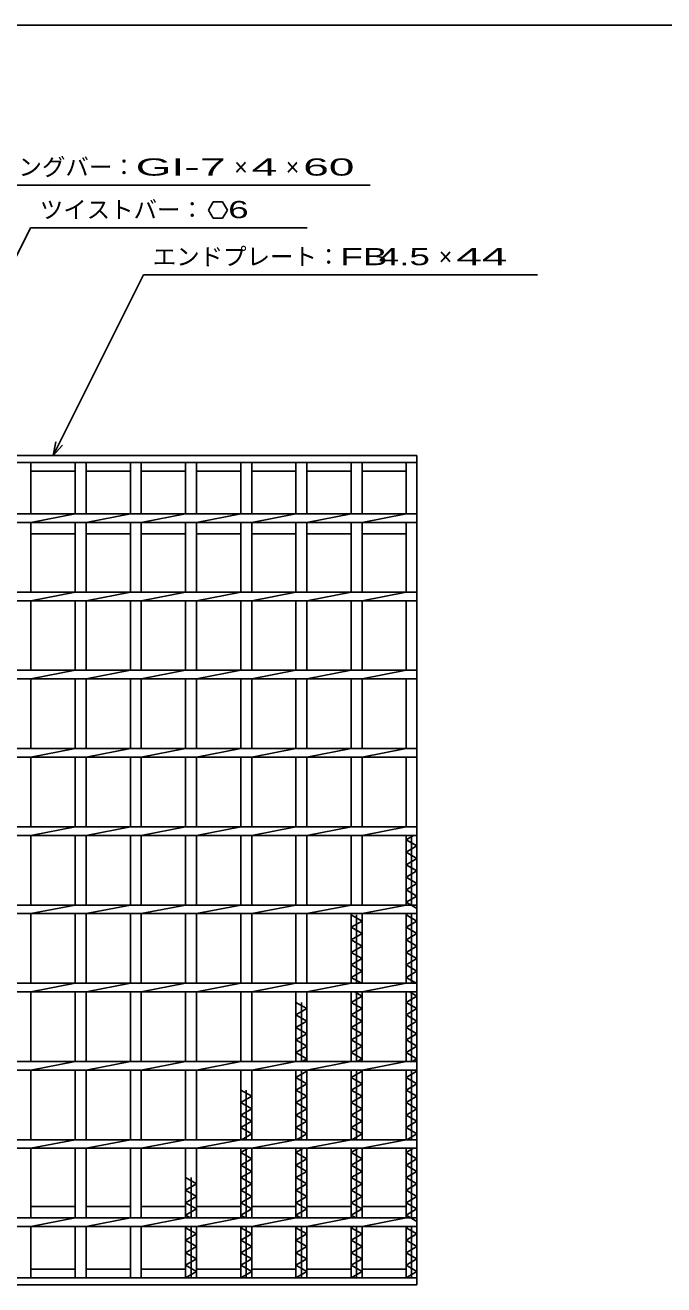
# Model space of a CAD drawing. Units: millimetres, scale not verified. Extents: x -1092 to 1039, y -770 to 632.
# Drawn here: x -554 to -145, y -173 to 632 of the extents above; entities that cross this region are included whole.
import ezdxf
from ezdxf.enums import TextEntityAlignment as Align

# ---------------------------------------------------------------- set-up
doc = ezdxf.new("R2010")
doc.units = ezdxf.units.MM
doc.header["$LTSCALE"] = 6
for name, color, linetype, lineweight in [('0_2', 150, 'Continuous', 25), ('16', 3, 'Continuous', 25), ('22', 4, 'Continuous', 25)]:
    doc.layers.add(name, color=color, linetype=linetype, lineweight=lineweight)
doc.styles.add('ベクトル', font='')
doc.styles.get('ベクトル').set_extended_font_data('ベクトル')

msp = doc.modelspace()

# ---------------------------------------------------------------- linework, layer by layer
at = {"layer": '0_2'}
msp.add_line((-1037.4, 632.1), (1038.6, 632.1), dxfattribs=at)
at = {"layer": '16'}
for p, q in [((-804, 357), (-303, 357)), ((-303, 357), (-303, 352.5)), ((-303, 352.5), (-804, 352.5)), ((-556.9, 352.5), (-549.9, 352.5)), ((-549.9, 319.75), (-549.9, 352.5)), ((-549.9, 347), (-521.6, 347)), ((-521.6, 319.75), (-521.6, 352.5)), ((-521.6, 352.5), (-514.6, 352.5)), ((-514.6, 319.75), (-514.6, 352.5)), ((-514.6, 347), (-486.3, 347)), ((-486.3, 319.75), (-486.3, 352.5)), ((-486.3, 352.5), (-479.3, 352.5)), ((-479.3, 319.75), (-479.3, 352.5)), ((-479.3, 347), (-451, 347)), ((-451, 319.75), (-451, 352.5)), ((-451, 352.5), (-444, 352.5)), ((-444, 319.75), (-444, 352.5)), ((-444, 347), (-415.7, 347)), ((-415.7, 319.75), (-415.7, 352.5)), ((-415.7, 352.5), (-408.7, 352.5)), ((-408.7, 319.75), (-408.7, 352.5)), ((-408.7, 347), (-380.4, 347)), ((-380.4, 319.75), (-380.4, 352.5)), ((-380.4, 352.5), (-373.4, 352.5)), ((-373.4, 319.75), (-373.4, 352.5)), ((-373.4, 347), (-345.1, 347)), ((-345.1, 319.75), (-345.1, 352.5)), ((-345.1, 352.5), (-338.1, 352.5)), ((-338.1, 319.75), (-338.1, 352.5)), ((-338.1, 347), (-310, 347)), ((-310, 319.75), (-310, 352.5)), ((-310, 352.5), (-303, 352.5)), ((-303, -168.5), (-303, 352.5)), ((-804, 319.75), (-303, 319.75)), ((-804, 314.25), (-303, 314.25)), ((-549.9, 314.25), (-521.6, 319.75)), ((-549.9, 269.75), (-549.9, 314.25)), ((-521.6, 269.75), (-521.6, 314.25)), ((-514.6, 314.25), (-486.3, 319.75)), ((-514.6, 269.75), (-514.6, 314.25)), ((-486.3, 269.75), (-486.3, 314.25)), ((-479.3, 314.25), (-451, 319.75)), ((-479.3, 269.75), (-479.3, 314.25)), ((-451, 269.75), (-451, 314.25)), ((-444, 314.25), (-415.7, 319.75)), ((-444, 269.75), (-444, 314.25)), ((-415.7, 269.75), (-415.7, 314.25)), ((-408.7, 314.25), (-380.4, 319.75)), ((-408.7, 269.75), (-408.7, 314.25)), ((-380.4, 269.75), (-380.4, 314.25)), ((-373.4, 314.25), (-345.1, 319.75)), ((-373.4, 269.75), (-373.4, 314.25)), ((-345.1, 269.75), (-345.1, 314.25)), ((-338.1, 314.25), (-309.8, 319.75)), ((-338.1, 269.75), (-338.1, 314.25)), ((-310, 269.75), (-310, 314.25)), ((-303, 314.25), (-303, 319.75)), ((-549.9, 307), (-521.6, 307)), ((-514.6, 307), (-486.3, 307)), ((-479.3, 307), (-451, 307)), ((-444, 307), (-415.7, 307)), ((-408.7, 307), (-380.4, 307)), ((-373.4, 307), (-345.1, 307)), ((-338.1, 307), (-310, 307)), ((-804, 269.75), (-303, 269.75)), ((-549.9, 264.25), (-521.6, 269.75)), ((-514.6, 264.25), (-486.3, 269.75)), ((-479.3, 264.25), (-451, 269.75)), ((-444, 264.25), (-415.7, 269.75)), ((-408.7, 264.25), (-380.4, 269.75)), ((-373.4, 264.25), (-345.1, 269.75)), ((-338.1, 264.25), (-309.8, 269.75)), ((-303, 264.25), (-303, 269.75)), ((-804, 264.25), (-303, 264.25)), ((-549.9, 219.75), (-549.9, 264.25)), ((-521.6, 219.75), (-521.6, 264.25)), ((-514.6, 219.75), (-514.6, 264.25)), ((-486.3, 219.75), (-486.3, 264.25)), ((-479.3, 219.75), (-479.3, 264.25)), ((-451, 219.75), (-451, 264.25)), ((-444, 219.75), (-444, 264.25)), ((-415.7, 219.75), (-415.7, 264.25)), ((-408.7, 219.75), (-408.7, 264.25)), ((-380.4, 219.75), (-380.4, 264.25)), ((-373.4, 219.75), (-373.4, 264.25)), ((-345.1, 219.75), (-345.1, 264.25)), ((-338.1, 219.75), (-338.1, 264.25)), ((-310, 219.75), (-310, 264.25)), ((-804, 219.75), (-303, 219.75)), ((-549.9, 214.25), (-521.6, 219.75)), ((-514.6, 214.25), (-486.3, 219.75)), ((-479.3, 214.25), (-451, 219.75)), ((-444, 214.25), (-415.7, 219.75)), ((-408.7, 214.25), (-380.4, 219.75)), ((-373.4, 214.25), (-345.1, 219.75)), ((-338.1, 214.25), (-309.8, 219.75)), ((-303, 214.25), (-303, 219.75)), ((-804, 214.25), (-303, 214.25)), ((-549.9, 169.75), (-549.9, 214.25)), ((-521.6, 169.75), (-521.6, 214.25)), ((-514.6, 169.75), (-514.6, 214.25)), ((-486.3, 169.75), (-486.3, 214.25)), ((-479.3, 169.75), (-479.3, 214.25)), ((-451, 169.75), (-451, 214.25)), ((-444, 169.75), (-444, 214.25)), ((-415.7, 169.75), (-415.7, 214.25)), ((-408.7, 169.75), (-408.7, 214.25)), ((-380.4, 169.75), (-380.4, 214.25)), ((-373.4, 169.75), (-373.4, 214.25)), ((-345.1, 169.75), (-345.1, 214.25)), ((-338.1, 169.75), (-338.1, 214.25)), ((-310, 169.75), (-310, 214.25)), ((-804, 169.75), (-303, 169.75)), ((-549.9, 164.25), (-521.6, 169.75)), ((-514.6, 164.25), (-486.3, 169.75)), ((-479.3, 164.25), (-451, 169.75)), ((-444, 164.25), (-415.7, 169.75)), ((-408.7, 164.25), (-380.4, 169.75)), ((-373.4, 164.25), (-345.1, 169.75)), ((-338.1, 164.25), (-309.8, 169.75)), ((-303, 164.25), (-303, 169.75)), ((-804, 164.25), (-303, 164.25)), ((-549.9, 119.75), (-549.9, 164.25)), ((-521.6, 119.75), (-521.6, 164.25)), ((-514.6, 119.75), (-514.6, 164.25)), ((-486.3, 119.75), (-486.3, 164.25)), ((-479.3, 119.75), (-479.3, 164.25)), ((-451, 119.75), (-451, 164.25)), ((-444, 119.75), (-444, 164.25)), ((-415.7, 119.75), (-415.7, 164.25)), ((-408.7, 119.75), (-408.7, 164.25)), ((-380.4, 119.75), (-380.4, 164.25)), ((-373.4, 119.75), (-373.4, 164.25)), ((-345.1, 119.75), (-345.1, 164.25)), ((-338.1, 119.75), (-338.1, 164.25)), ((-310, 119.75), (-310, 164.25)), ((-804, 119.75), (-303, 119.75)), ((-804, 114.25), (-303, 114.25)), ((-549.9, 114.25), (-521.6, 119.75)), ((-549.9, 69.75), (-549.9, 114.25)), ((-521.6, 69.75), (-521.6, 114.25)), ((-514.6, 114.25), (-486.3, 119.75)), ((-514.6, 69.75), (-514.6, 114.25)), ((-486.3, 69.75), (-486.3, 114.25)), ((-479.3, 114.25), (-451, 119.75)), ((-479.3, 69.75), (-479.3, 114.25)), ((-451, 69.75), (-451, 114.25)), ((-444, 114.25), (-415.7, 119.75)), ((-444, 69.75), (-444, 114.25)), ((-415.7, 69.75), (-415.7, 114.25)), ((-408.7, 114.25), (-380.4, 119.75)), ((-408.7, 69.75), (-408.7, 114.25)), ((-380.4, 69.75), (-380.4, 114.25)), ((-373.4, 114.25), (-345.1, 119.75)), ((-373.4, 69.75), (-373.4, 114.25)), ((-345.1, 69.75), (-345.1, 114.25)), ((-338.1, 114.25), (-309.8, 119.75)), ((-338.1, 69.75), (-338.1, 114.25)), ((-310, 69.75), (-310, 114.25)), ((-310, 111.5), (-305.187, 114.25)), ((-306.5, 69.75), (-306.5, 114.25)), ((-303, 114.25), (-303, 119.75)), ((-303, 107.5), (-310, 111.5)), ((-310, 103.5), (-303, 107.5)), ((-303, 99.5), (-310, 103.5)), ((-310, 95.5), (-303, 99.5)), ((-303, 91.5), (-310, 95.5)), ((-310, 87.5), (-303, 91.5)), ((-303, 83.5), (-310, 87.5)), ((-310, 79.5), (-303, 83.5)), ((-303, 75.5), (-310, 79.5)), ((-310, 71.5), (-303, 75.5)), ((-804, 69.75), (-303, 69.75)), ((-549.9, 64.25), (-521.6, 69.75)), ((-514.6, 64.25), (-486.3, 69.75)), ((-479.3, 64.25), (-451, 69.75)), ((-444, 64.25), (-415.7, 69.75)), ((-408.7, 64.25), (-380.4, 69.75)), ((-373.4, 64.25), (-345.1, 69.75)), ((-338.1, 64.25), (-309.8, 69.75)), ((-303, 67.5), (-310, 71.5)), ((-303, 64.25), (-303, 69.75)), ((-804, 64.25), (-303, 64.25)), ((-549.9, 19.75), (-549.9, 64.25)), ((-521.6, 19.75), (-521.6, 64.25)), ((-514.6, 19.75), (-514.6, 64.25)), ((-486.3, 19.75), (-486.3, 64.25)), ((-479.3, 19.75), (-479.3, 64.25)), ((-451, 19.75), (-451, 64.25)), ((-444, 19.75), (-444, 64.25)), ((-415.7, 19.75), (-415.7, 64.25)), ((-408.7, 19.75), (-408.7, 64.25)), ((-380.4, 19.75), (-380.4, 64.25)), ((-373.4, 19.75), (-373.4, 64.25)), ((-345.1, 19.75), (-345.1, 64.25)), ((-338.1, 59.5), (-345.1, 63.5)), ((-345.1, 55.5), (-338.1, 59.5)), ((-341.6, 19.75), (-341.6, 63.5)), ((-338.1, 19.75), (-338.1, 64.25)), ((-310, 19.75), (-310, 64.25)), ((-310, 63.5), (-308.687, 64.25)), ((-303, 59.5), (-310, 63.5)), ((-310, 55.5), (-303, 59.5)), ((-306.5, 19.75), (-306.5, 64.25)), ((-338.1, 51.5), (-345.1, 55.5)), ((-345.1, 47.5), (-338.1, 51.5)), ((-303, 51.5), (-310, 55.5)), ((-310, 47.5), (-303, 51.5)), ((-338.1, 43.5), (-345.1, 47.5)), ((-345.1, 39.5), (-338.1, 43.5)), ((-303, 43.5), (-310, 47.5)), ((-310, 39.5), (-303, 43.5)), ((-338.1, 35.5), (-345.1, 39.5)), ((-345.1, 31.5), (-338.1, 35.5)), ((-303, 35.5), (-310, 39.5)), ((-310, 31.5), (-303, 35.5)), ((-338.1, 27.5), (-345.1, 31.5)), ((-345.1, 23.5), (-338.1, 27.5)), ((-303, 27.5), (-310, 31.5)), ((-310, 23.5), (-303, 27.5)), ((-804, 19.75), (-303, 19.75)), ((-549.9, 14.25), (-521.6, 19.75)), ((-514.6, 14.25), (-486.3, 19.75)), ((-479.3, 14.25), (-451, 19.75)), ((-444, 14.25), (-415.7, 19.75)), ((-408.7, 14.25), (-380.4, 19.75)), ((-373.4, 14.25), (-345.1, 19.75)), ((-338.537, 19.75), (-345.1, 23.5)), ((-338.1, 14.25), (-309.8, 19.75)), ((-303, 19.5), (-310, 23.5)), ((-303, 14.25), (-303, 19.75)), ((-804, 14.25), (-303, 14.25)), ((-549.9, -30.25), (-549.9, 14.25)), ((-521.6, -30.25), (-521.6, 14.25)), ((-514.6, -30.25), (-514.6, 14.25)), ((-486.3, -30.25), (-486.3, 14.25)), ((-479.3, -30.25), (-479.3, 14.25)), ((-451, -30.25), (-451, 14.25)), ((-444, -30.25), (-444, 14.25)), ((-415.7, -30.25), (-415.7, 14.25)), ((-408.7, -30.25), (-408.7, 14.25)), ((-380.4, -30.25), (-380.4, 14.25)), ((-373.4, -30.25), (-373.4, 14.25)), ((-345.1, -30.25), (-345.1, 14.25)), ((-345.1, 7.5), (-338.1, 11.5)), ((-338.1, 11.5), (-342.912, 14.25)), ((-341.6, -30.25), (-341.6, 14.25)), ((-338.1, -30.25), (-338.1, 14.25)), ((-310, -30.25), (-310, 14.25)), ((-310, 7.5), (-303, 11.5)), ((-303, 11.5), (-307.812, 14.25)), ((-306.5, -30.25), (-306.5, 14.25)), ((-373.4, 3.5), (-380.4, 7.5)), ((-380.4, -0.5), (-373.4, 3.5)), ((-376.9, -30.25), (-376.9, 7.5)), ((-338.1, 3.5), (-345.1, 7.5)), ((-345.1, -0.5), (-338.1, 3.5)), ((-303, 3.5), (-310, 7.5)), ((-310, -0.5), (-303, 3.5)), ((-373.4, -4.5), (-380.4, -0.5)), ((-380.4, -8.5), (-373.4, -4.5)), ((-338.1, -4.5), (-345.1, -0.5)), ((-345.1, -8.5), (-338.1, -4.5)), ((-303, -4.5), (-310, -0.5)), ((-310, -8.5), (-303, -4.5)), ((-373.4, -12.5), (-380.4, -8.5)), ((-380.4, -16.5), (-373.4, -12.5)), ((-338.1, -12.5), (-345.1, -8.5)), ((-345.1, -16.5), (-338.1, -12.5)), ((-303, -12.5), (-310, -8.5)), ((-310, -16.5), (-303, -12.5)), ((-373.4, -20.5), (-380.4, -16.5)), ((-380.4, -24.5), (-373.4, -20.5)), ((-338.1, -20.5), (-345.1, -16.5)), ((-345.1, -24.5), (-338.1, -20.5)), ((-303, -20.5), (-310, -16.5)), ((-310, -24.5), (-303, -20.5)), ((-804, -30.25), (-303, -30.25)), ((-549.9, -35.75), (-521.6, -30.25)), ((-514.6, -35.75), (-486.3, -30.25)), ((-479.3, -35.75), (-451, -30.25)), ((-444, -35.75), (-415.7, -30.25)), ((-408.7, -35.75), (-380.4, -30.25)), ((-373.4, -28.5), (-380.4, -24.5)), ((-376.463, -30.25), (-373.4, -28.5)), ((-373.4, -35.75), (-345.1, -30.25)), ((-338.1, -28.5), (-345.1, -24.5)), ((-341.162, -30.25), (-338.1, -28.5)), ((-338.1, -35.75), (-309.8, -30.25)), ((-303, -28.5), (-310, -24.5)), ((-306.062, -30.25), (-303, -28.5)), ((-303, -35.75), (-303, -30.25)), ((-804, -35.75), (-303, -35.75)), ((-549.9, -80.25), (-549.9, -35.75)), ((-521.6, -80.25), (-521.6, -35.75)), ((-514.6, -80.25), (-514.6, -35.75)), ((-486.3, -80.25), (-486.3, -35.75)), ((-479.3, -80.25), (-479.3, -35.75)), ((-451, -80.25), (-451, -35.75)), ((-444, -80.25), (-444, -35.75)), ((-415.7, -80.25), (-415.7, -35.75)), ((-408.7, -80.25), (-408.7, -35.75)), ((-380.4, -80.25), (-380.4, -35.75)), ((-380.4, -40.5), (-373.4, -36.5)), ((-376.9, -80.25), (-376.9, -35.75)), ((-373.4, -36.5), (-374.713, -35.75)), ((-373.4, -80.25), (-373.4, -35.75)), ((-345.1, -80.25), (-345.1, -35.75)), ((-345.1, -40.5), (-338.1, -36.5)), ((-341.6, -80.25), (-341.6, -35.75)), ((-338.1, -36.5), (-339.412, -35.75)), ((-338.1, -80.25), (-338.1, -35.75)), ((-310, -80.25), (-310, -35.75)), ((-310, -40.5), (-303, -36.5)), ((-306.5, -80.25), (-306.5, -35.75)), ((-303, -36.5), (-304.312, -35.75)), ((-373.4, -44.5), (-380.4, -40.5)), ((-380.4, -48.5), (-373.4, -44.5)), ((-338.1, -44.5), (-345.1, -40.5)), ((-345.1, -48.5), (-338.1, -44.5)), ((-303, -44.5), (-310, -40.5)), ((-310, -48.5), (-303, -44.5)), ((-408.7, -52.5), (-415.7, -48.5)), ((-415.7, -56.5), (-408.7, -52.5)), ((-412.2, -80.25), (-412.2, -48.5)), ((-373.4, -52.5), (-380.4, -48.5)), ((-380.4, -56.5), (-373.4, -52.5)), ((-338.1, -52.5), (-345.1, -48.5)), ((-345.1, -56.5), (-338.1, -52.5)), ((-303, -52.5), (-310, -48.5)), ((-310, -56.5), (-303, -52.5)), ((-408.7, -60.5), (-415.7, -56.5)), ((-415.7, -64.5), (-408.7, -60.5)), ((-373.4, -60.5), (-380.4, -56.5)), ((-380.4, -64.5), (-373.4, -60.5)), ((-338.1, -60.5), (-345.1, -56.5)), ((-345.1, -64.5), (-338.1, -60.5)), ((-303, -60.5), (-310, -56.5)), ((-310, -64.5), (-303, -60.5)), ((-408.7, -68.5), (-415.7, -64.5)), ((-415.7, -72.5), (-408.7, -68.5)), ((-373.4, -68.5), (-380.4, -64.5)), ((-380.4, -72.5), (-373.4, -68.5)), ((-338.1, -68.5), (-345.1, -64.5)), ((-345.1, -72.5), (-338.1, -68.5)), ((-303, -68.5), (-310, -64.5)), ((-310, -72.5), (-303, -68.5)), ((-804, -80.25), (-303, -80.25)), ((-549.9, -85.75), (-521.6, -80.25)), ((-514.6, -85.75), (-486.3, -80.25)), ((-479.3, -85.75), (-451, -80.25)), ((-444, -85.75), (-415.7, -80.25)), ((-408.7, -76.5), (-415.7, -72.5)), ((-415.262, -80.25), (-408.7, -76.5)), ((-408.7, -85.75), (-380.4, -80.25)), ((-373.4, -76.5), (-380.4, -72.5)), ((-379.963, -80.25), (-373.4, -76.5)), ((-373.4, -85.75), (-345.1, -80.25)), ((-338.1, -76.5), (-345.1, -72.5)), ((-344.662, -80.25), (-338.1, -76.5)), ((-338.1, -85.75), (-309.8, -80.25)), ((-303, -76.5), (-310, -72.5)), ((-309.562, -80.25), (-303, -76.5)), ((-303, -85.75), (-303, -80.25)), ((-804, -85.75), (-303, -85.75)), ((-549.9, -130.25), (-549.9, -85.75)), ((-521.6, -130.25), (-521.6, -85.75)), ((-514.6, -130.25), (-514.6, -85.75)), ((-486.3, -130.25), (-486.3, -85.75)), ((-479.3, -130.25), (-479.3, -85.75)), ((-451, -130.25), (-451, -85.75)), ((-444, -130.25), (-444, -85.75)), ((-415.7, -130.25), (-415.7, -85.75)), ((-415.7, -88.5), (-410.887, -85.75)), ((-408.7, -92.5), (-415.7, -88.5)), ((-412.2, -130.25), (-412.2, -85.75)), ((-408.7, -130.25), (-408.7, -85.75)), ((-380.4, -130.25), (-380.4, -85.75)), ((-380.4, -88.5), (-375.588, -85.75)), ((-373.4, -92.5), (-380.4, -88.5)), ((-376.9, -130.25), (-376.9, -85.75)), ((-373.4, -130.25), (-373.4, -85.75)), ((-345.1, -130.25), (-345.1, -85.75)), ((-345.1, -88.5), (-340.287, -85.75)), ((-338.1, -92.5), (-345.1, -88.5)), ((-341.6, -130.25), (-341.6, -85.75)), ((-338.1, -130.25), (-338.1, -85.75)), ((-310, -130.25), (-310, -85.75)), ((-310, -88.5), (-305.187, -85.75)), ((-303, -92.5), (-310, -88.5)), ((-306.5, -130.25), (-306.5, -85.75)), ((-415.7, -96.5), (-408.7, -92.5)), ((-408.7, -100.5), (-415.7, -96.5)), ((-380.4, -96.5), (-373.4, -92.5)), ((-373.4, -100.5), (-380.4, -96.5)), ((-345.1, -96.5), (-338.1, -92.5)), ((-338.1, -100.5), (-345.1, -96.5)), ((-310, -96.5), (-303, -92.5)), ((-303, -100.5), (-310, -96.5)), ((-444, -108.5), (-451, -104.5)), ((-447.5, -130.25), (-447.5, -104.5)), ((-415.7, -104.5), (-408.7, -100.5)), ((-408.7, -108.5), (-415.7, -104.5)), ((-380.4, -104.5), (-373.4, -100.5)), ((-373.4, -108.5), (-380.4, -104.5)), ((-345.1, -104.5), (-338.1, -100.5)), ((-338.1, -108.5), (-345.1, -104.5)), ((-310, -104.5), (-303, -100.5)), ((-303, -108.5), (-310, -104.5)), ((-451, -112.5), (-444, -108.5)), ((-444, -116.5), (-451, -112.5)), ((-415.7, -112.5), (-408.7, -108.5)), ((-408.7, -116.5), (-415.7, -112.5)), ((-380.4, -112.5), (-373.4, -108.5)), ((-373.4, -116.5), (-380.4, -112.5)), ((-345.1, -112.5), (-338.1, -108.5)), ((-338.1, -116.5), (-345.1, -112.5)), ((-310, -112.5), (-303, -108.5)), ((-303, -116.5), (-310, -112.5)), ((-451, -120.5), (-444, -116.5)), ((-444, -124.5), (-451, -120.5)), ((-415.7, -120.5), (-408.7, -116.5)), ((-408.7, -124.5), (-415.7, -120.5)), ((-380.4, -120.5), (-373.4, -116.5)), ((-373.4, -124.5), (-380.4, -120.5)), ((-345.1, -120.5), (-338.1, -116.5)), ((-338.1, -124.5), (-345.1, -120.5)), ((-310, -120.5), (-303, -116.5)), ((-303, -124.5), (-310, -120.5)), ((-549.9, -123), (-521.6, -123)), ((-514.6, -123), (-486.3, -123)), ((-479.3, -123), (-451, -123)), ((-451, -128.5), (-444, -124.5)), ((-447.937, -130.25), (-451, -128.5)), ((-444, -123), (-415.7, -123)), ((-415.7, -128.5), (-408.7, -124.5)), ((-412.637, -130.25), (-415.7, -128.5)), ((-408.7, -123), (-380.4, -123)), ((-380.4, -128.5), (-373.4, -124.5)), ((-377.338, -130.25), (-380.4, -128.5)), ((-373.4, -123), (-345.1, -123)), ((-345.1, -128.5), (-338.1, -124.5)), ((-342.037, -130.25), (-345.1, -128.5)), ((-338.1, -123), (-310, -123)), ((-310, -128.5), (-303, -124.5)), ((-303, -132.5), (-310, -128.5)), ((-804, -130.25), (-303, -130.25)), ((-804, -135.75), (-303, -135.75)), ((-549.9, -135.75), (-521.6, -130.25)), ((-549.9, -168.5), (-549.9, -135.75)), ((-521.6, -168.5), (-521.6, -135.75)), ((-514.6, -135.75), (-486.3, -130.25)), ((-514.6, -168.5), (-514.6, -135.75)), ((-486.3, -168.5), (-486.3, -135.75)), ((-479.3, -135.75), (-451, -130.25)), ((-479.3, -168.5), (-479.3, -135.75)), ((-451, -168.5), (-451, -135.75)), ((-451, -136.5), (-449.687, -135.75)), ((-444, -140.5), (-451, -136.5)), ((-447.5, -168.5), (-447.5, -135.75)), ((-444, -135.75), (-415.7, -130.25)), ((-444, -168.5), (-444, -135.75)), ((-415.7, -168.5), (-415.7, -135.75)), ((-415.7, -136.5), (-414.387, -135.75)), ((-408.7, -140.5), (-415.7, -136.5)), ((-412.2, -168.5), (-412.2, -135.75)), ((-408.7, -135.75), (-380.4, -130.25)), ((-408.7, -168.5), (-408.7, -135.75)), ((-380.4, -168.5), (-380.4, -135.75)), ((-380.4, -136.5), (-379.088, -135.75)), ((-373.4, -140.5), (-380.4, -136.5)), ((-376.9, -168.5), (-376.9, -135.75)), ((-373.4, -135.75), (-345.1, -130.25)), ((-373.4, -168.5), (-373.4, -135.75)), ((-345.1, -168.5), (-345.1, -135.75)), ((-345.1, -136.5), (-343.787, -135.75)), ((-338.1, -140.5), (-345.1, -136.5)), ((-341.6, -168.5), (-341.6, -135.75)), ((-338.1, -135.75), (-309.8, -130.25)), ((-338.1, -168.5), (-338.1, -135.75)), ((-310, -168.5), (-310, -135.75)), ((-310, -136.5), (-308.687, -135.75)), ((-303, -140.5), (-310, -136.5)), ((-306.5, -168.5), (-306.5, -135.75)), ((-303, -135.75), (-303, -130.25)), ((-451, -144.5), (-444, -140.5)), ((-444, -148.5), (-451, -144.5)), ((-415.7, -144.5), (-408.7, -140.5)), ((-408.7, -148.5), (-415.7, -144.5)), ((-380.4, -144.5), (-373.4, -140.5)), ((-373.4, -148.5), (-380.4, -144.5)), ((-345.1, -144.5), (-338.1, -140.5)), ((-338.1, -148.5), (-345.1, -144.5)), ((-310, -144.5), (-303, -140.5)), ((-303, -148.5), (-310, -144.5)), ((-451, -152.5), (-444, -148.5)), ((-444, -156.5), (-451, -152.5)), ((-415.7, -152.5), (-408.7, -148.5)), ((-408.7, -156.5), (-415.7, -152.5)), ((-380.4, -152.5), (-373.4, -148.5)), ((-373.4, -156.5), (-380.4, -152.5)), ((-345.1, -152.5), (-338.1, -148.5)), ((-338.1, -156.5), (-345.1, -152.5)), ((-310, -152.5), (-303, -148.5)), ((-303, -156.5), (-310, -152.5)), ((-451, -160.5), (-444, -156.5)), ((-444, -164.5), (-451, -160.5)), ((-415.7, -160.5), (-408.7, -156.5)), ((-408.7, -164.5), (-415.7, -160.5)), ((-380.4, -160.5), (-373.4, -156.5)), ((-373.4, -164.5), (-380.4, -160.5)), ((-345.1, -160.5), (-338.1, -156.5)), ((-338.1, -164.5), (-345.1, -160.5)), ((-310, -160.5), (-303, -156.5)), ((-303, -164.5), (-310, -160.5)), ((-804, -168.5), (-303, -168.5)), ((-556.9, -168.5), (-549.9, -168.5)), ((-549.9, -163), (-521.6, -163)), ((-521.6, -168.5), (-514.6, -168.5)), ((-514.6, -163), (-486.3, -163)), ((-486.3, -168.5), (-479.3, -168.5)), ((-479.3, -163), (-451, -163)), ((-451, -168.5), (-444, -164.5)), ((-451, -168.5), (-444, -168.5)), ((-444, -163), (-415.7, -163)), ((-415.7, -168.5), (-408.7, -164.5)), ((-415.7, -168.5), (-408.7, -168.5)), ((-408.7, -163), (-380.4, -163)), ((-380.4, -168.5), (-373.4, -164.5)), ((-380.4, -168.5), (-373.4, -168.5)), ((-373.4, -163), (-345.1, -163)), ((-345.1, -168.5), (-338.1, -164.5)), ((-345.1, -168.5), (-338.1, -168.5)), ((-338.1, -163), (-310, -163)), ((-310, -168.5), (-303, -164.5)), ((-310, -168.5), (-303, -168.5)), ((-303, -168.5), (-303, -173)), ((-303, -173), (-804, -173))]:
    msp.add_line(p, q, dxfattribs=at)
at = {"layer": '22'}
for p, q in [((-608.9, 529.75), (-332.9, 529.75)), ((-433.274, 519.159), (-436.274, 513.963)), ((-427.274, 519.159), (-433.274, 519.159)), ((-424.275, 513.9), (-427.274, 519.159)), ((-436.274, 513.963), (-433.274, 508.767)), ((-433.274, 508.767), (-427.274, 508.767)), ((-427.274, 508.767), (-424.274, 513.963)), ((-641.65, 319.75), (-550.275, 502.5)), ((-550.275, 502.5), (-373.275, 502.5)), ((-535.75, 357), (-478, 472.5)), ((-478, 472.5), (-226, 472.5)), ((-535.75, 357), (-533.95, 365.76)), ((-535.75, 357), (-529.75, 363.6))]:
    msp.add_line(p, q, dxfattribs=at)

# ---------------------------------------------------------------- texts
at = {"layer": '22', "color": 2, "style": 'ベクトル'}
for s, p in [('ベアリングバー：', (-602.9, 541.45)), ('×', (-419.9, 541.45)), ('×', (-386.9, 541.45)), ('ツイストバー：', (-544.275, 514.2)), ('エンドプレート：', (-472, 484.2)), ('×', (-289, 484.2))]:
    msp.add_text(s, height=11, dxfattribs=at).set_placement(p, align=Align.MIDDLE_LEFT)
for s, width, p in [('GI-', 2, (-482.9, 541.45)), (' 7 ', 2, (-449.9, 541.45)), (' 4 ', 2, (-416.9, 541.45)), (' 60 ', 2, (-383.9, 541.45)), (' 6', 1.6, (-430.274, 514.263)), ('FB', 1.6, (-352, 484.2)), (' 4.5 ', 1.6, (-334, 484.2)), (' 44 ', 2, (-286, 484.2))]:
    msp.add_text(s, height=11, dxfattribs=dict(at, width=width)).set_placement(p, align=Align.MIDDLE_LEFT)

doc.saveas('drawing.dxf')
